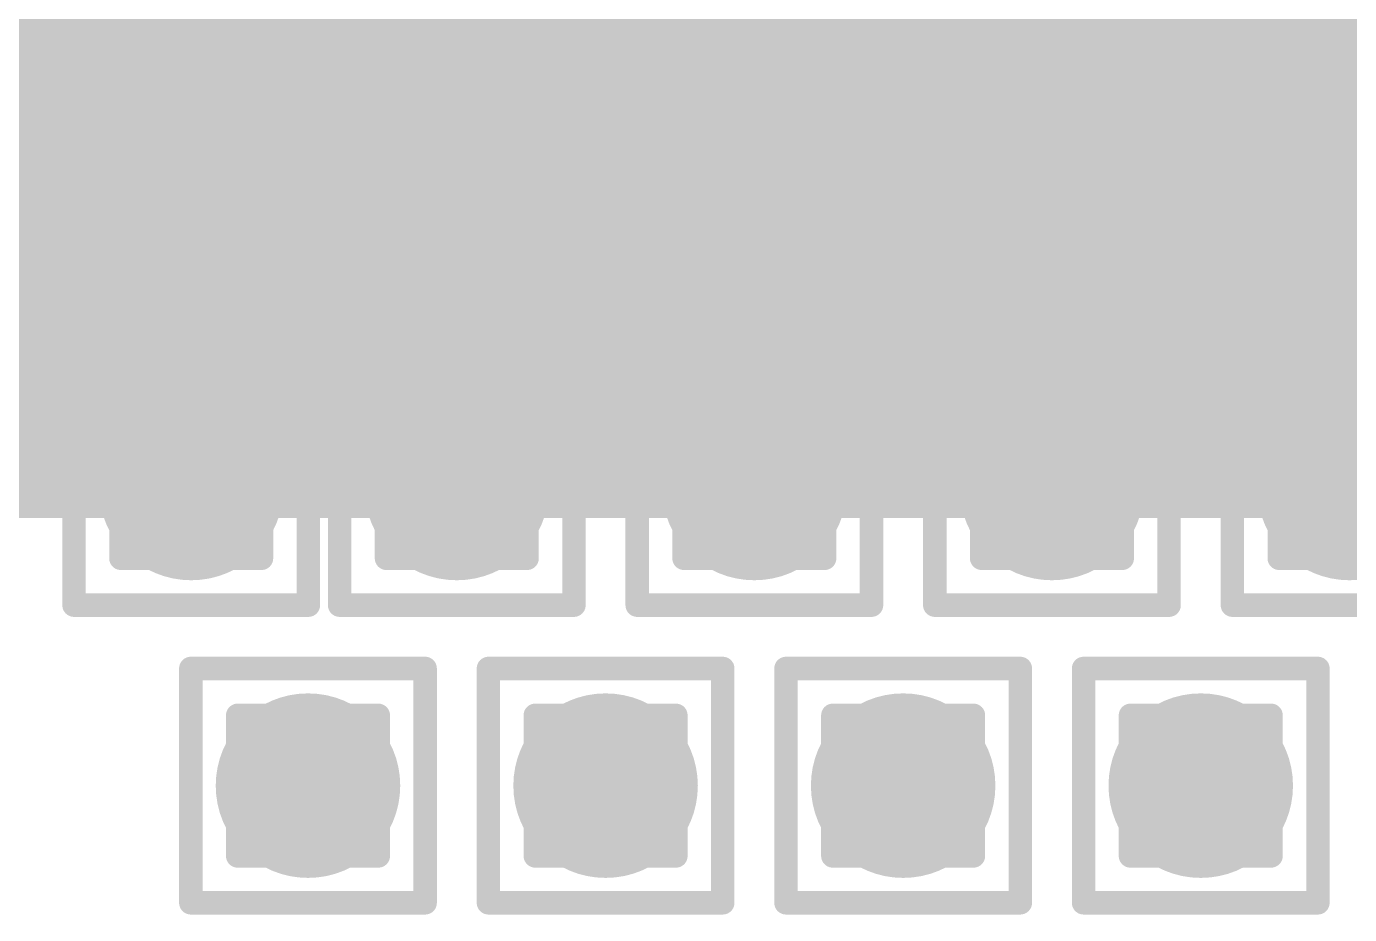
# Model space of a CAD drawing. Header units: inches. Extents: x -12 to 5357, y -8 to 5291.
# Drawn here: x 37.096 to 39.964, y 28.092 to 30.017 of the extents above; entities that cross this region are included whole.
import ezdxf

# ---------------------------------------------------------------- set-up
doc = ezdxf.new("R2010")
doc.units = ezdxf.units.IN
for name, color, linetype in [('Bottom Layer', 5, 'Continuous'), ('Drill Drawing', 1, 'Continuous'), ('Ground', 16, 'Continuous'), ('Power', 76, 'Continuous'), ('Top Layer', 1, 'Continuous'), ('Via Holes', 16, 'Continuous')]:
    doc.layers.add(name, color=color, linetype=linetype)

msp = doc.modelspace()

# ---------------------------------------------------------------- hatches: boundary and pattern name
at = {"layer": 'Bottom Layer'}
h = msp.add_hatch(color=5, dxfattribs=at)
edge = h.paths.add_edge_path()
edge.add_arc((37.7063, 29.6621), 0.2, 0, 360)
h = msp.add_hatch(color=5, dxfattribs=at)
edge = h.paths.add_edge_path()
edge.add_arc((38.3515, 29.6621), 0.2, 0, 360)
h = msp.add_hatch(color=5, dxfattribs=at)
edge = h.paths.add_edge_path()
edge.add_arc((38.9966, 29.6621), 0.2, 0, 360)
h = msp.add_hatch(color=5, dxfattribs=at)
edge = h.paths.add_edge_path()
edge.add_arc((39.6418, 29.6621), 0.2, 0, 360)
h = msp.add_hatch(color=5, dxfattribs=at)
edge = h.paths.add_edge_path()
edge.add_arc((37.4531, 29.017), 0.2, 0, 360)
h = msp.add_hatch(color=5, dxfattribs=at)
edge = h.paths.add_edge_path()
edge.add_arc((38.0289, 29.017), 0.2, 0, 360)
h = msp.add_hatch(color=5, dxfattribs=at)
edge = h.paths.add_edge_path()
edge.add_arc((38.674, 29.017), 0.2, 0, 360)
h = msp.add_hatch(color=5, dxfattribs=at)
edge = h.paths.add_edge_path()
edge.add_arc((39.3192, 29.017), 0.2, 0, 360)
h = msp.add_hatch(color=5, dxfattribs=at)
edge = h.paths.add_edge_path()
edge.add_arc((39.9644, 29.017), 0.2, 0, 360)
h = msp.add_hatch(color=5, dxfattribs=at)
edge = h.paths.add_edge_path()
edge.add_arc((37.7063, 28.3718), 0.2, 0, 360)
h = msp.add_hatch(color=5, dxfattribs=at)
edge = h.paths.add_edge_path()
edge.add_arc((38.3515, 28.3718), 0.2, 0, 360)
h = msp.add_hatch(color=5, dxfattribs=at)
edge = h.paths.add_edge_path()
edge.add_arc((38.9966, 28.3718), 0.2, 0, 360)
h = msp.add_hatch(color=5, dxfattribs=at)
edge = h.paths.add_edge_path()
edge.add_arc((39.6418, 28.3718), 0.2, 0, 360)
at = {"layer": 'Ground'}
h = msp.add_hatch(color=16, dxfattribs=at)
edge = h.paths.add_edge_path()
edge.add_arc((37.7063, 29.6621), 0.2, 0, 360)
h = msp.add_hatch(color=16, dxfattribs=at)
edge = h.paths.add_edge_path()
edge.add_arc((38.3515, 29.6621), 0.2, 0, 360)
h = msp.add_hatch(color=16, dxfattribs=at)
edge = h.paths.add_edge_path()
edge.add_arc((38.9966, 29.6621), 0.2, 0, 360)
h = msp.add_hatch(color=16, dxfattribs=at)
edge = h.paths.add_edge_path()
edge.add_arc((39.6418, 29.6621), 0.2, 0, 360)
h = msp.add_hatch(color=16, dxfattribs=at)
edge = h.paths.add_edge_path()
edge.add_arc((37.4531, 29.017), 0.2, 0, 360)
h = msp.add_hatch(color=16, dxfattribs=at)
edge = h.paths.add_edge_path()
edge.add_arc((38.0289, 29.017), 0.2, 0, 360)
h = msp.add_hatch(color=16, dxfattribs=at)
edge = h.paths.add_edge_path()
edge.add_arc((38.674, 29.017), 0.2, 0, 360)
h = msp.add_hatch(color=16, dxfattribs=at)
edge = h.paths.add_edge_path()
edge.add_arc((39.3192, 29.017), 0.2, 0, 360)
h = msp.add_hatch(color=16, dxfattribs=at)
edge = h.paths.add_edge_path()
edge.add_arc((39.9644, 29.017), 0.2, 0, 360)
h = msp.add_hatch(color=16, dxfattribs=at)
edge = h.paths.add_edge_path()
edge.add_arc((37.7063, 28.3718), 0.2, 0, 360)
h = msp.add_hatch(color=16, dxfattribs=at)
edge = h.paths.add_edge_path()
edge.add_arc((38.3515, 28.3718), 0.2, 0, 360)
h = msp.add_hatch(color=16, dxfattribs=at)
edge = h.paths.add_edge_path()
edge.add_arc((38.9966, 28.3718), 0.2, 0, 360)
h = msp.add_hatch(color=16, dxfattribs=at)
edge = h.paths.add_edge_path()
edge.add_arc((39.6418, 28.3718), 0.2, 0, 360)
at = {"layer": 'Power'}
h = msp.add_hatch(color=76, dxfattribs=at)
edge = h.paths.add_edge_path()
edge.add_arc((37.7063, 29.6621), 0.2, 0, 360)
h = msp.add_hatch(color=76, dxfattribs=at)
edge = h.paths.add_edge_path()
edge.add_arc((38.3515, 29.6621), 0.2, 0, 360)
h = msp.add_hatch(color=76, dxfattribs=at)
edge = h.paths.add_edge_path()
edge.add_arc((38.9966, 29.6621), 0.2, 0, 360)
h = msp.add_hatch(color=76, dxfattribs=at)
edge = h.paths.add_edge_path()
edge.add_arc((39.6418, 29.6621), 0.2, 0, 360)
h = msp.add_hatch(color=76, dxfattribs=at)
edge = h.paths.add_edge_path()
edge.add_arc((37.4531, 29.017), 0.2, 0, 360)
h = msp.add_hatch(color=76, dxfattribs=at)
edge = h.paths.add_edge_path()
edge.add_arc((38.0289, 29.017), 0.2, 0, 360)
h = msp.add_hatch(color=76, dxfattribs=at)
edge = h.paths.add_edge_path()
edge.add_arc((38.674, 29.017), 0.2, 0, 360)
h = msp.add_hatch(color=76, dxfattribs=at)
edge = h.paths.add_edge_path()
edge.add_arc((39.3192, 29.017), 0.2, 0, 360)
h = msp.add_hatch(color=76, dxfattribs=at)
edge = h.paths.add_edge_path()
edge.add_arc((39.9644, 29.017), 0.2, 0, 360)
h = msp.add_hatch(color=76, dxfattribs=at)
edge = h.paths.add_edge_path()
edge.add_arc((37.7063, 28.3718), 0.2, 0, 360)
h = msp.add_hatch(color=76, dxfattribs=at)
edge = h.paths.add_edge_path()
edge.add_arc((38.3515, 28.3718), 0.2, 0, 360)
h = msp.add_hatch(color=76, dxfattribs=at)
edge = h.paths.add_edge_path()
edge.add_arc((38.9966, 28.3718), 0.2, 0, 360)
h = msp.add_hatch(color=76, dxfattribs=at)
edge = h.paths.add_edge_path()
edge.add_arc((39.6418, 28.3718), 0.2, 0, 360)
at = {"layer": 'Top Layer'}
msp.add_hatch(color=1, dxfattribs=at).paths.add_polyline_path([(34.0217, 28.9523), (42.7584, 28.9523), (42.7584, 31.6759), (34.0217, 31.6759)])
h = msp.add_hatch(color=1, dxfattribs=at)
edge = h.paths.add_edge_path()
edge.add_arc((37.7063, 29.6621), 0.2, 0, 360)
h = msp.add_hatch(color=1, dxfattribs=at)
edge = h.paths.add_edge_path()
edge.add_arc((38.3515, 29.6621), 0.2, 0, 360)
h = msp.add_hatch(color=1, dxfattribs=at)
edge = h.paths.add_edge_path()
edge.add_arc((38.9966, 29.6621), 0.2, 0, 360)
h = msp.add_hatch(color=1, dxfattribs=at)
edge = h.paths.add_edge_path()
edge.add_arc((39.6418, 29.6621), 0.2, 0, 360)
h = msp.add_hatch(color=1, dxfattribs=at)
edge = h.paths.add_edge_path()
edge.add_arc((37.4531, 29.017), 0.2, 0, 360)
h = msp.add_hatch(color=1, dxfattribs=at)
edge = h.paths.add_edge_path()
edge.add_arc((38.0289, 29.017), 0.2, 0, 360)
h = msp.add_hatch(color=1, dxfattribs=at)
edge = h.paths.add_edge_path()
edge.add_arc((38.674, 29.017), 0.2, 0, 360)
h = msp.add_hatch(color=1, dxfattribs=at)
edge = h.paths.add_edge_path()
edge.add_arc((39.3192, 29.017), 0.2, 0, 360)
h = msp.add_hatch(color=1, dxfattribs=at)
edge = h.paths.add_edge_path()
edge.add_arc((39.9644, 29.017), 0.2, 0, 360)
h = msp.add_hatch(color=1, dxfattribs=at)
edge = h.paths.add_edge_path()
edge.add_arc((37.7063, 28.3718), 0.2, 0, 360)
h = msp.add_hatch(color=1, dxfattribs=at)
edge = h.paths.add_edge_path()
edge.add_arc((38.3515, 28.3718), 0.2, 0, 360)
h = msp.add_hatch(color=1, dxfattribs=at)
edge = h.paths.add_edge_path()
edge.add_arc((38.9966, 28.3718), 0.2, 0, 360)
h = msp.add_hatch(color=1, dxfattribs=at)
edge = h.paths.add_edge_path()
edge.add_arc((39.6418, 28.3718), 0.2, 0, 360)
at = {"layer": 'Via Holes'}
h = msp.add_hatch(color=7, dxfattribs=at)
edge = h.paths.add_edge_path()
edge.add_arc((37.7063, 29.6621), 0.1, 0, 360)
h = msp.add_hatch(color=7, dxfattribs=at)
edge = h.paths.add_edge_path()
edge.add_arc((38.3515, 29.6621), 0.1, 0, 360)
h = msp.add_hatch(color=7, dxfattribs=at)
edge = h.paths.add_edge_path()
edge.add_arc((38.9966, 29.6621), 0.1, 0, 360)
h = msp.add_hatch(color=7, dxfattribs=at)
edge = h.paths.add_edge_path()
edge.add_arc((39.6418, 29.6621), 0.1, 0, 360)
h = msp.add_hatch(color=7, dxfattribs=at)
edge = h.paths.add_edge_path()
edge.add_arc((37.4531, 29.017), 0.1, 0, 360)
h = msp.add_hatch(color=7, dxfattribs=at)
edge = h.paths.add_edge_path()
edge.add_arc((38.0289, 29.017), 0.1, 0, 360)
h = msp.add_hatch(color=7, dxfattribs=at)
edge = h.paths.add_edge_path()
edge.add_arc((38.674, 29.017), 0.1, 0, 360)
h = msp.add_hatch(color=7, dxfattribs=at)
edge = h.paths.add_edge_path()
edge.add_arc((39.3192, 29.017), 0.1, 0, 360)
h = msp.add_hatch(color=7, dxfattribs=at)
edge = h.paths.add_edge_path()
edge.add_arc((39.9644, 29.017), 0.1, 0, 360)
h = msp.add_hatch(color=7, dxfattribs=at)
edge = h.paths.add_edge_path()
edge.add_arc((37.7063, 28.3718), 0.1, 0, 360)
h = msp.add_hatch(color=7, dxfattribs=at)
edge = h.paths.add_edge_path()
edge.add_arc((38.3515, 28.3718), 0.1, 0, 360)
h = msp.add_hatch(color=7, dxfattribs=at)
edge = h.paths.add_edge_path()
edge.add_arc((38.9966, 28.3718), 0.1, 0, 360)
h = msp.add_hatch(color=7, dxfattribs=at)
edge = h.paths.add_edge_path()
edge.add_arc((39.6418, 28.3718), 0.1, 0, 360)

# ---------------------------------------------------------------- linework, layer by layer
at = {"layer": 'Drill Drawing'}
for points in [[(37.4523, 29.9161, 0.0508, 0.0508, 0), (37.9603, 29.9161, 0.0508, 0.0508, 0)], [(37.4523, 29.4081, 0.0508, 0.0508, 0), (37.4523, 29.9161, 0.0508, 0.0508, 0)], [(37.9603, 29.4081, 0.0508, 0.0508, 0), (37.9603, 29.9161, 0.0508, 0.0508, 0)], [(38.0975, 29.9161, 0.0508, 0.0508, 0), (38.6055, 29.9161, 0.0508, 0.0508, 0)], [(38.0975, 29.4081, 0.0508, 0.0508, 0), (38.0975, 29.9161, 0.0508, 0.0508, 0)], [(38.6055, 29.4081, 0.0508, 0.0508, 0), (38.6055, 29.9161, 0.0508, 0.0508, 0)], [(38.7426, 29.9161, 0.0508, 0.0508, 0), (39.2506, 29.9161, 0.0508, 0.0508, 0)], [(38.7426, 29.4081, 0.0508, 0.0508, 0), (38.7426, 29.9161, 0.0508, 0.0508, 0)], [(39.2506, 29.4081, 0.0508, 0.0508, 0), (39.2506, 29.9161, 0.0508, 0.0508, 0)], [(39.3878, 29.9161, 0.0508, 0.0508, 0), (39.8958, 29.9161, 0.0508, 0.0508, 0)], [(39.3878, 29.4081, 0.0508, 0.0508, 0), (39.3878, 29.9161, 0.0508, 0.0508, 0)], [(39.8958, 29.4081, 0.0508, 0.0508, 0), (39.8958, 29.9161, 0.0508, 0.0508, 0)], [(37.5539, 29.8145, 0.0508, 0.0508, 0), (37.8587, 29.8145, 0.0508, 0.0508, 0)], [(37.5539, 29.5097, 0.0508, 0.0508, 0), (37.5539, 29.8145, 0.0508, 0.0508, 0)], [(37.8587, 29.5097, 0.0508, 0.0508, 0), (37.8587, 29.8145, 0.0508, 0.0508, 0)], [(38.1991, 29.8145, 0.0508, 0.0508, 0), (38.5039, 29.8145, 0.0508, 0.0508, 0)], [(38.1991, 29.5097, 0.0508, 0.0508, 0), (38.1991, 29.8145, 0.0508, 0.0508, 0)], [(38.5039, 29.5097, 0.0508, 0.0508, 0), (38.5039, 29.8145, 0.0508, 0.0508, 0)], [(38.8442, 29.8145, 0.0508, 0.0508, 0), (39.149, 29.8145, 0.0508, 0.0508, 0)], [(38.8442, 29.5097, 0.0508, 0.0508, 0), (38.8442, 29.8145, 0.0508, 0.0508, 0)], [(39.149, 29.5097, 0.0508, 0.0508, 0), (39.149, 29.8145, 0.0508, 0.0508, 0)], [(39.4894, 29.8145, 0.0508, 0.0508, 0), (39.7942, 29.8145, 0.0508, 0.0508, 0)], [(39.4894, 29.5097, 0.0508, 0.0508, 0), (39.4894, 29.8145, 0.0508, 0.0508, 0)], [(39.7942, 29.5097, 0.0508, 0.0508, 0), (39.7942, 29.8145, 0.0508, 0.0508, 0)], [(37.5539, 29.5097, 0.0508, 0.0508, 0), (37.8587, 29.5097, 0.0508, 0.0508, 0)], [(38.1991, 29.5097, 0.0508, 0.0508, 0), (38.5039, 29.5097, 0.0508, 0.0508, 0)], [(38.8442, 29.5097, 0.0508, 0.0508, 0), (39.149, 29.5097, 0.0508, 0.0508, 0)], [(39.4894, 29.5097, 0.0508, 0.0508, 0), (39.7942, 29.5097, 0.0508, 0.0508, 0)], [(37.4523, 29.4081, 0.0508, 0.0508, 0), (37.9603, 29.4081, 0.0508, 0.0508, 0)], [(38.0975, 29.4081, 0.0508, 0.0508, 0), (38.6055, 29.4081, 0.0508, 0.0508, 0)], [(38.7426, 29.4081, 0.0508, 0.0508, 0), (39.2506, 29.4081, 0.0508, 0.0508, 0)], [(39.3878, 29.4081, 0.0508, 0.0508, 0), (39.8958, 29.4081, 0.0508, 0.0508, 0)], [(37.1991, 29.271, 0.0508, 0.0508, 0), (37.7071, 29.271, 0.0508, 0.0508, 0)], [(37.1991, 28.763, 0.0508, 0.0508, 0), (37.1991, 29.271, 0.0508, 0.0508, 0)], [(37.7071, 28.763, 0.0508, 0.0508, 0), (37.7071, 29.271, 0.0508, 0.0508, 0)], [(37.7749, 29.271, 0.0508, 0.0508, 0), (38.2829, 29.271, 0.0508, 0.0508, 0)], [(37.7749, 28.763, 0.0508, 0.0508, 0), (37.7749, 29.271, 0.0508, 0.0508, 0)], [(38.2829, 28.763, 0.0508, 0.0508, 0), (38.2829, 29.271, 0.0508, 0.0508, 0)], [(38.42, 29.271, 0.0508, 0.0508, 0), (38.928, 29.271, 0.0508, 0.0508, 0)], [(38.42, 28.763, 0.0508, 0.0508, 0), (38.42, 29.271, 0.0508, 0.0508, 0)], [(38.928, 28.763, 0.0508, 0.0508, 0), (38.928, 29.271, 0.0508, 0.0508, 0)], [(39.0652, 29.271, 0.0508, 0.0508, 0), (39.5732, 29.271, 0.0508, 0.0508, 0)], [(39.0652, 28.763, 0.0508, 0.0508, 0), (39.0652, 29.271, 0.0508, 0.0508, 0)], [(39.5732, 28.763, 0.0508, 0.0508, 0), (39.5732, 29.271, 0.0508, 0.0508, 0)], [(39.7104, 29.271, 0.0508, 0.0508, 0), (40.2184, 29.271, 0.0508, 0.0508, 0)], [(39.7104, 28.763, 0.0508, 0.0508, 0), (39.7104, 29.271, 0.0508, 0.0508, 0)], [(37.3007, 29.1694, 0.0508, 0.0508, 0), (37.6055, 29.1694, 0.0508, 0.0508, 0)], [(37.3007, 28.8646, 0.0508, 0.0508, 0), (37.3007, 29.1694, 0.0508, 0.0508, 0)], [(37.6055, 28.8646, 0.0508, 0.0508, 0), (37.6055, 29.1694, 0.0508, 0.0508, 0)], [(37.8765, 29.1694, 0.0508, 0.0508, 0), (38.1813, 29.1694, 0.0508, 0.0508, 0)], [(37.8765, 28.8646, 0.0508, 0.0508, 0), (37.8765, 29.1694, 0.0508, 0.0508, 0)], [(38.1813, 28.8646, 0.0508, 0.0508, 0), (38.1813, 29.1694, 0.0508, 0.0508, 0)], [(38.5216, 29.1694, 0.0508, 0.0508, 0), (38.8264, 29.1694, 0.0508, 0.0508, 0)], [(38.5216, 28.8646, 0.0508, 0.0508, 0), (38.5216, 29.1694, 0.0508, 0.0508, 0)], [(38.8264, 28.8646, 0.0508, 0.0508, 0), (38.8264, 29.1694, 0.0508, 0.0508, 0)], [(39.1668, 29.1694, 0.0508, 0.0508, 0), (39.4716, 29.1694, 0.0508, 0.0508, 0)], [(39.1668, 28.8646, 0.0508, 0.0508, 0), (39.1668, 29.1694, 0.0508, 0.0508, 0)], [(39.4716, 28.8646, 0.0508, 0.0508, 0), (39.4716, 29.1694, 0.0508, 0.0508, 0)], [(39.812, 29.1694, 0.0508, 0.0508, 0), (40.1168, 29.1694, 0.0508, 0.0508, 0)], [(39.812, 28.8646, 0.0508, 0.0508, 0), (39.812, 29.1694, 0.0508, 0.0508, 0)], [(37.3007, 28.8646, 0.0508, 0.0508, 0), (37.6055, 28.8646, 0.0508, 0.0508, 0)], [(37.8765, 28.8646, 0.0508, 0.0508, 0), (38.1813, 28.8646, 0.0508, 0.0508, 0)], [(38.5216, 28.8646, 0.0508, 0.0508, 0), (38.8264, 28.8646, 0.0508, 0.0508, 0)], [(39.1668, 28.8646, 0.0508, 0.0508, 0), (39.4716, 28.8646, 0.0508, 0.0508, 0)], [(39.812, 28.8646, 0.0508, 0.0508, 0), (40.1168, 28.8646, 0.0508, 0.0508, 0)], [(37.1991, 28.763, 0.0508, 0.0508, 0), (37.7071, 28.763, 0.0508, 0.0508, 0)], [(37.7749, 28.763, 0.0508, 0.0508, 0), (38.2829, 28.763, 0.0508, 0.0508, 0)], [(38.42, 28.763, 0.0508, 0.0508, 0), (38.928, 28.763, 0.0508, 0.0508, 0)], [(39.0652, 28.763, 0.0508, 0.0508, 0), (39.5732, 28.763, 0.0508, 0.0508, 0)], [(39.7104, 28.763, 0.0508, 0.0508, 0), (40.2184, 28.763, 0.0508, 0.0508, 0)], [(37.4523, 28.6258, 0.0508, 0.0508, 0), (37.9603, 28.6258, 0.0508, 0.0508, 0)], [(37.4523, 28.1178, 0.0508, 0.0508, 0), (37.4523, 28.6258, 0.0508, 0.0508, 0)], [(37.9603, 28.1178, 0.0508, 0.0508, 0), (37.9603, 28.6258, 0.0508, 0.0508, 0)], [(38.0975, 28.6258, 0.0508, 0.0508, 0), (38.6055, 28.6258, 0.0508, 0.0508, 0)], [(38.0975, 28.1178, 0.0508, 0.0508, 0), (38.0975, 28.6258, 0.0508, 0.0508, 0)], [(38.6055, 28.1178, 0.0508, 0.0508, 0), (38.6055, 28.6258, 0.0508, 0.0508, 0)], [(38.7426, 28.6258, 0.0508, 0.0508, 0), (39.2506, 28.6258, 0.0508, 0.0508, 0)], [(38.7426, 28.1178, 0.0508, 0.0508, 0), (38.7426, 28.6258, 0.0508, 0.0508, 0)], [(39.2506, 28.1178, 0.0508, 0.0508, 0), (39.2506, 28.6258, 0.0508, 0.0508, 0)], [(39.3878, 28.6258, 0.0508, 0.0508, 0), (39.8958, 28.6258, 0.0508, 0.0508, 0)], [(39.3878, 28.1178, 0.0508, 0.0508, 0), (39.3878, 28.6258, 0.0508, 0.0508, 0)], [(39.8958, 28.1178, 0.0508, 0.0508, 0), (39.8958, 28.6258, 0.0508, 0.0508, 0)], [(37.5539, 28.5242, 0.0508, 0.0508, 0), (37.8587, 28.5242, 0.0508, 0.0508, 0)], [(37.5539, 28.2194, 0.0508, 0.0508, 0), (37.5539, 28.5242, 0.0508, 0.0508, 0)], [(37.8587, 28.2194, 0.0508, 0.0508, 0), (37.8587, 28.5242, 0.0508, 0.0508, 0)], [(38.1991, 28.5242, 0.0508, 0.0508, 0), (38.5039, 28.5242, 0.0508, 0.0508, 0)], [(38.1991, 28.2194, 0.0508, 0.0508, 0), (38.1991, 28.5242, 0.0508, 0.0508, 0)], [(38.5039, 28.2194, 0.0508, 0.0508, 0), (38.5039, 28.5242, 0.0508, 0.0508, 0)], [(38.8442, 28.5242, 0.0508, 0.0508, 0), (39.149, 28.5242, 0.0508, 0.0508, 0)], [(38.8442, 28.2194, 0.0508, 0.0508, 0), (38.8442, 28.5242, 0.0508, 0.0508, 0)], [(39.149, 28.2194, 0.0508, 0.0508, 0), (39.149, 28.5242, 0.0508, 0.0508, 0)], [(39.4894, 28.5242, 0.0508, 0.0508, 0), (39.7942, 28.5242, 0.0508, 0.0508, 0)], [(39.4894, 28.2194, 0.0508, 0.0508, 0), (39.4894, 28.5242, 0.0508, 0.0508, 0)], [(39.7942, 28.2194, 0.0508, 0.0508, 0), (39.7942, 28.5242, 0.0508, 0.0508, 0)], [(37.5539, 28.2194, 0.0508, 0.0508, 0), (37.8587, 28.2194, 0.0508, 0.0508, 0)], [(38.1991, 28.2194, 0.0508, 0.0508, 0), (38.5039, 28.2194, 0.0508, 0.0508, 0)], [(38.8442, 28.2194, 0.0508, 0.0508, 0), (39.149, 28.2194, 0.0508, 0.0508, 0)], [(39.4894, 28.2194, 0.0508, 0.0508, 0), (39.7942, 28.2194, 0.0508, 0.0508, 0)], [(37.4523, 28.1178, 0.0508, 0.0508, 0), (37.9603, 28.1178, 0.0508, 0.0508, 0)], [(38.0975, 28.1178, 0.0508, 0.0508, 0), (38.6055, 28.1178, 0.0508, 0.0508, 0)], [(38.7426, 28.1178, 0.0508, 0.0508, 0), (39.2506, 28.1178, 0.0508, 0.0508, 0)], [(39.3878, 28.1178, 0.0508, 0.0508, 0), (39.8958, 28.1178, 0.0508, 0.0508, 0)]]:
    msp.add_lwpolyline(points, format="xyseb", dxfattribs=at)
for points in [[(37.4396, 29.9161, 0.0254, 0.0254, 1), (37.465, 29.9161, 0.0254, 0.0254, 1)], [(37.4396, 29.9161, 0.0254, 0.0254, 1), (37.465, 29.9161, 0.0254, 0.0254, 1)], [(37.9476, 29.9161, 0.0254, 0.0254, 1), (37.973, 29.9161, 0.0254, 0.0254, 1)], [(37.9476, 29.9161, 0.0254, 0.0254, 1), (37.973, 29.9161, 0.0254, 0.0254, 1)], [(38.0848, 29.9161, 0.0254, 0.0254, 1), (38.1102, 29.9161, 0.0254, 0.0254, 1)], [(38.0848, 29.9161, 0.0254, 0.0254, 1), (38.1102, 29.9161, 0.0254, 0.0254, 1)], [(38.5928, 29.9161, 0.0254, 0.0254, 1), (38.6182, 29.9161, 0.0254, 0.0254, 1)], [(38.5928, 29.9161, 0.0254, 0.0254, 1), (38.6182, 29.9161, 0.0254, 0.0254, 1)], [(38.7299, 29.9161, 0.0254, 0.0254, 1), (38.7553, 29.9161, 0.0254, 0.0254, 1)], [(38.7299, 29.9161, 0.0254, 0.0254, 1), (38.7553, 29.9161, 0.0254, 0.0254, 1)], [(39.2379, 29.9161, 0.0254, 0.0254, 1), (39.2633, 29.9161, 0.0254, 0.0254, 1)], [(39.2379, 29.9161, 0.0254, 0.0254, 1), (39.2633, 29.9161, 0.0254, 0.0254, 1)], [(39.3751, 29.9161, 0.0254, 0.0254, 1), (39.4005, 29.9161, 0.0254, 0.0254, 1)], [(39.3751, 29.9161, 0.0254, 0.0254, 1), (39.4005, 29.9161, 0.0254, 0.0254, 1)], [(39.8831, 29.9161, 0.0254, 0.0254, 1), (39.9085, 29.9161, 0.0254, 0.0254, 1)], [(39.8831, 29.9161, 0.0254, 0.0254, 1), (39.9085, 29.9161, 0.0254, 0.0254, 1)], [(37.5412, 29.8145, 0.0254, 0.0254, 1), (37.5666, 29.8145, 0.0254, 0.0254, 1)], [(37.5412, 29.8145, 0.0254, 0.0254, 1), (37.5666, 29.8145, 0.0254, 0.0254, 1)], [(37.846, 29.8145, 0.0254, 0.0254, 1), (37.8714, 29.8145, 0.0254, 0.0254, 1)], [(37.846, 29.8145, 0.0254, 0.0254, 1), (37.8714, 29.8145, 0.0254, 0.0254, 1)], [(38.1864, 29.8145, 0.0254, 0.0254, 1), (38.2118, 29.8145, 0.0254, 0.0254, 1)], [(38.1864, 29.8145, 0.0254, 0.0254, 1), (38.2118, 29.8145, 0.0254, 0.0254, 1)], [(38.4912, 29.8145, 0.0254, 0.0254, 1), (38.5166, 29.8145, 0.0254, 0.0254, 1)], [(38.4912, 29.8145, 0.0254, 0.0254, 1), (38.5166, 29.8145, 0.0254, 0.0254, 1)], [(38.8315, 29.8145, 0.0254, 0.0254, 1), (38.8569, 29.8145, 0.0254, 0.0254, 1)], [(38.8315, 29.8145, 0.0254, 0.0254, 1), (38.8569, 29.8145, 0.0254, 0.0254, 1)], [(39.1363, 29.8145, 0.0254, 0.0254, 1), (39.1617, 29.8145, 0.0254, 0.0254, 1)], [(39.1363, 29.8145, 0.0254, 0.0254, 1), (39.1617, 29.8145, 0.0254, 0.0254, 1)], [(39.4767, 29.8145, 0.0254, 0.0254, 1), (39.5021, 29.8145, 0.0254, 0.0254, 1)], [(39.4767, 29.8145, 0.0254, 0.0254, 1), (39.5021, 29.8145, 0.0254, 0.0254, 1)], [(39.7815, 29.8145, 0.0254, 0.0254, 1), (39.8069, 29.8145, 0.0254, 0.0254, 1)], [(39.7815, 29.8145, 0.0254, 0.0254, 1), (39.8069, 29.8145, 0.0254, 0.0254, 1)], [(37.5412, 29.5097, 0.0254, 0.0254, 1), (37.5666, 29.5097, 0.0254, 0.0254, 1)], [(37.5412, 29.5097, 0.0254, 0.0254, 1), (37.5666, 29.5097, 0.0254, 0.0254, 1)], [(37.846, 29.5097, 0.0254, 0.0254, 1), (37.8714, 29.5097, 0.0254, 0.0254, 1)], [(37.846, 29.5097, 0.0254, 0.0254, 1), (37.8714, 29.5097, 0.0254, 0.0254, 1)], [(38.1864, 29.5097, 0.0254, 0.0254, 1), (38.2118, 29.5097, 0.0254, 0.0254, 1)], [(38.1864, 29.5097, 0.0254, 0.0254, 1), (38.2118, 29.5097, 0.0254, 0.0254, 1)], [(38.4912, 29.5097, 0.0254, 0.0254, 1), (38.5166, 29.5097, 0.0254, 0.0254, 1)], [(38.4912, 29.5097, 0.0254, 0.0254, 1), (38.5166, 29.5097, 0.0254, 0.0254, 1)], [(38.8315, 29.5097, 0.0254, 0.0254, 1), (38.8569, 29.5097, 0.0254, 0.0254, 1)], [(38.8315, 29.5097, 0.0254, 0.0254, 1), (38.8569, 29.5097, 0.0254, 0.0254, 1)], [(39.1363, 29.5097, 0.0254, 0.0254, 1), (39.1617, 29.5097, 0.0254, 0.0254, 1)], [(39.1363, 29.5097, 0.0254, 0.0254, 1), (39.1617, 29.5097, 0.0254, 0.0254, 1)], [(39.4767, 29.5097, 0.0254, 0.0254, 1), (39.5021, 29.5097, 0.0254, 0.0254, 1)], [(39.4767, 29.5097, 0.0254, 0.0254, 1), (39.5021, 29.5097, 0.0254, 0.0254, 1)], [(39.7815, 29.5097, 0.0254, 0.0254, 1), (39.8069, 29.5097, 0.0254, 0.0254, 1)], [(39.7815, 29.5097, 0.0254, 0.0254, 1), (39.8069, 29.5097, 0.0254, 0.0254, 1)], [(37.4396, 29.4081, 0.0254, 0.0254, 1), (37.465, 29.4081, 0.0254, 0.0254, 1)], [(37.4396, 29.4081, 0.0254, 0.0254, 1), (37.465, 29.4081, 0.0254, 0.0254, 1)], [(37.9476, 29.4081, 0.0254, 0.0254, 1), (37.973, 29.4081, 0.0254, 0.0254, 1)], [(37.9476, 29.4081, 0.0254, 0.0254, 1), (37.973, 29.4081, 0.0254, 0.0254, 1)], [(38.0848, 29.4081, 0.0254, 0.0254, 1), (38.1102, 29.4081, 0.0254, 0.0254, 1)], [(38.0848, 29.4081, 0.0254, 0.0254, 1), (38.1102, 29.4081, 0.0254, 0.0254, 1)], [(38.5928, 29.4081, 0.0254, 0.0254, 1), (38.6182, 29.4081, 0.0254, 0.0254, 1)], [(38.5928, 29.4081, 0.0254, 0.0254, 1), (38.6182, 29.4081, 0.0254, 0.0254, 1)], [(38.7299, 29.4081, 0.0254, 0.0254, 1), (38.7553, 29.4081, 0.0254, 0.0254, 1)], [(38.7299, 29.4081, 0.0254, 0.0254, 1), (38.7553, 29.4081, 0.0254, 0.0254, 1)], [(39.2379, 29.4081, 0.0254, 0.0254, 1), (39.2633, 29.4081, 0.0254, 0.0254, 1)], [(39.2379, 29.4081, 0.0254, 0.0254, 1), (39.2633, 29.4081, 0.0254, 0.0254, 1)], [(39.3751, 29.4081, 0.0254, 0.0254, 1), (39.4005, 29.4081, 0.0254, 0.0254, 1)], [(39.3751, 29.4081, 0.0254, 0.0254, 1), (39.4005, 29.4081, 0.0254, 0.0254, 1)], [(39.8831, 29.4081, 0.0254, 0.0254, 1), (39.9085, 29.4081, 0.0254, 0.0254, 1)], [(39.8831, 29.4081, 0.0254, 0.0254, 1), (39.9085, 29.4081, 0.0254, 0.0254, 1)], [(37.1864, 29.271, 0.0254, 0.0254, 1), (37.2118, 29.271, 0.0254, 0.0254, 1)], [(37.1864, 29.271, 0.0254, 0.0254, 1), (37.2118, 29.271, 0.0254, 0.0254, 1)], [(37.6944, 29.271, 0.0254, 0.0254, 1), (37.7198, 29.271, 0.0254, 0.0254, 1)], [(37.6944, 29.271, 0.0254, 0.0254, 1), (37.7198, 29.271, 0.0254, 0.0254, 1)], [(37.7622, 29.271, 0.0254, 0.0254, 1), (37.7876, 29.271, 0.0254, 0.0254, 1)], [(37.7622, 29.271, 0.0254, 0.0254, 1), (37.7876, 29.271, 0.0254, 0.0254, 1)], [(38.2702, 29.271, 0.0254, 0.0254, 1), (38.2956, 29.271, 0.0254, 0.0254, 1)], [(38.2702, 29.271, 0.0254, 0.0254, 1), (38.2956, 29.271, 0.0254, 0.0254, 1)], [(38.4073, 29.271, 0.0254, 0.0254, 1), (38.4327, 29.271, 0.0254, 0.0254, 1)], [(38.4073, 29.271, 0.0254, 0.0254, 1), (38.4327, 29.271, 0.0254, 0.0254, 1)], [(38.9153, 29.271, 0.0254, 0.0254, 1), (38.9407, 29.271, 0.0254, 0.0254, 1)], [(38.9153, 29.271, 0.0254, 0.0254, 1), (38.9407, 29.271, 0.0254, 0.0254, 1)], [(39.0525, 29.271, 0.0254, 0.0254, 1), (39.0779, 29.271, 0.0254, 0.0254, 1)], [(39.0525, 29.271, 0.0254, 0.0254, 1), (39.0779, 29.271, 0.0254, 0.0254, 1)], [(39.5605, 29.271, 0.0254, 0.0254, 1), (39.5859, 29.271, 0.0254, 0.0254, 1)], [(39.5605, 29.271, 0.0254, 0.0254, 1), (39.5859, 29.271, 0.0254, 0.0254, 1)], [(39.6977, 29.271, 0.0254, 0.0254, 1), (39.7231, 29.271, 0.0254, 0.0254, 1)], [(39.6977, 29.271, 0.0254, 0.0254, 1), (39.7231, 29.271, 0.0254, 0.0254, 1)], [(37.288, 29.1694, 0.0254, 0.0254, 1), (37.3134, 29.1694, 0.0254, 0.0254, 1)], [(37.288, 29.1694, 0.0254, 0.0254, 1), (37.3134, 29.1694, 0.0254, 0.0254, 1)], [(37.5928, 29.1694, 0.0254, 0.0254, 1), (37.6182, 29.1694, 0.0254, 0.0254, 1)], [(37.5928, 29.1694, 0.0254, 0.0254, 1), (37.6182, 29.1694, 0.0254, 0.0254, 1)], [(37.8638, 29.1694, 0.0254, 0.0254, 1), (37.8892, 29.1694, 0.0254, 0.0254, 1)], [(37.8638, 29.1694, 0.0254, 0.0254, 1), (37.8892, 29.1694, 0.0254, 0.0254, 1)], [(38.1686, 29.1694, 0.0254, 0.0254, 1), (38.194, 29.1694, 0.0254, 0.0254, 1)], [(38.1686, 29.1694, 0.0254, 0.0254, 1), (38.194, 29.1694, 0.0254, 0.0254, 1)], [(38.5089, 29.1694, 0.0254, 0.0254, 1), (38.5343, 29.1694, 0.0254, 0.0254, 1)], [(38.5089, 29.1694, 0.0254, 0.0254, 1), (38.5343, 29.1694, 0.0254, 0.0254, 1)], [(38.8137, 29.1694, 0.0254, 0.0254, 1), (38.8391, 29.1694, 0.0254, 0.0254, 1)], [(38.8137, 29.1694, 0.0254, 0.0254, 1), (38.8391, 29.1694, 0.0254, 0.0254, 1)], [(39.1541, 29.1694, 0.0254, 0.0254, 1), (39.1795, 29.1694, 0.0254, 0.0254, 1)], [(39.1541, 29.1694, 0.0254, 0.0254, 1), (39.1795, 29.1694, 0.0254, 0.0254, 1)], [(39.4589, 29.1694, 0.0254, 0.0254, 1), (39.4843, 29.1694, 0.0254, 0.0254, 1)], [(39.4589, 29.1694, 0.0254, 0.0254, 1), (39.4843, 29.1694, 0.0254, 0.0254, 1)], [(39.7993, 29.1694, 0.0254, 0.0254, 1), (39.8247, 29.1694, 0.0254, 0.0254, 1)], [(39.7993, 29.1694, 0.0254, 0.0254, 1), (39.8247, 29.1694, 0.0254, 0.0254, 1)], [(37.288, 28.8646, 0.0254, 0.0254, 1), (37.3134, 28.8646, 0.0254, 0.0254, 1)], [(37.288, 28.8646, 0.0254, 0.0254, 1), (37.3134, 28.8646, 0.0254, 0.0254, 1)], [(37.5928, 28.8646, 0.0254, 0.0254, 1), (37.6182, 28.8646, 0.0254, 0.0254, 1)], [(37.5928, 28.8646, 0.0254, 0.0254, 1), (37.6182, 28.8646, 0.0254, 0.0254, 1)], [(37.8638, 28.8646, 0.0254, 0.0254, 1), (37.8892, 28.8646, 0.0254, 0.0254, 1)], [(37.8638, 28.8646, 0.0254, 0.0254, 1), (37.8892, 28.8646, 0.0254, 0.0254, 1)], [(38.1686, 28.8646, 0.0254, 0.0254, 1), (38.194, 28.8646, 0.0254, 0.0254, 1)], [(38.1686, 28.8646, 0.0254, 0.0254, 1), (38.194, 28.8646, 0.0254, 0.0254, 1)], [(38.5089, 28.8646, 0.0254, 0.0254, 1), (38.5343, 28.8646, 0.0254, 0.0254, 1)], [(38.5089, 28.8646, 0.0254, 0.0254, 1), (38.5343, 28.8646, 0.0254, 0.0254, 1)], [(38.8137, 28.8646, 0.0254, 0.0254, 1), (38.8391, 28.8646, 0.0254, 0.0254, 1)], [(38.8137, 28.8646, 0.0254, 0.0254, 1), (38.8391, 28.8646, 0.0254, 0.0254, 1)], [(39.1541, 28.8646, 0.0254, 0.0254, 1), (39.1795, 28.8646, 0.0254, 0.0254, 1)], [(39.1541, 28.8646, 0.0254, 0.0254, 1), (39.1795, 28.8646, 0.0254, 0.0254, 1)], [(39.4589, 28.8646, 0.0254, 0.0254, 1), (39.4843, 28.8646, 0.0254, 0.0254, 1)], [(39.4589, 28.8646, 0.0254, 0.0254, 1), (39.4843, 28.8646, 0.0254, 0.0254, 1)], [(39.7993, 28.8646, 0.0254, 0.0254, 1), (39.8247, 28.8646, 0.0254, 0.0254, 1)], [(39.7993, 28.8646, 0.0254, 0.0254, 1), (39.8247, 28.8646, 0.0254, 0.0254, 1)], [(37.1864, 28.763, 0.0254, 0.0254, 1), (37.2118, 28.763, 0.0254, 0.0254, 1)], [(37.1864, 28.763, 0.0254, 0.0254, 1), (37.2118, 28.763, 0.0254, 0.0254, 1)], [(37.6944, 28.763, 0.0254, 0.0254, 1), (37.7198, 28.763, 0.0254, 0.0254, 1)], [(37.6944, 28.763, 0.0254, 0.0254, 1), (37.7198, 28.763, 0.0254, 0.0254, 1)], [(37.7622, 28.763, 0.0254, 0.0254, 1), (37.7876, 28.763, 0.0254, 0.0254, 1)], [(37.7622, 28.763, 0.0254, 0.0254, 1), (37.7876, 28.763, 0.0254, 0.0254, 1)], [(38.2702, 28.763, 0.0254, 0.0254, 1), (38.2956, 28.763, 0.0254, 0.0254, 1)], [(38.2702, 28.763, 0.0254, 0.0254, 1), (38.2956, 28.763, 0.0254, 0.0254, 1)], [(38.4073, 28.763, 0.0254, 0.0254, 1), (38.4327, 28.763, 0.0254, 0.0254, 1)], [(38.4073, 28.763, 0.0254, 0.0254, 1), (38.4327, 28.763, 0.0254, 0.0254, 1)], [(38.9153, 28.763, 0.0254, 0.0254, 1), (38.9407, 28.763, 0.0254, 0.0254, 1)], [(38.9153, 28.763, 0.0254, 0.0254, 1), (38.9407, 28.763, 0.0254, 0.0254, 1)], [(39.0525, 28.763, 0.0254, 0.0254, 1), (39.0779, 28.763, 0.0254, 0.0254, 1)], [(39.0525, 28.763, 0.0254, 0.0254, 1), (39.0779, 28.763, 0.0254, 0.0254, 1)], [(39.5605, 28.763, 0.0254, 0.0254, 1), (39.5859, 28.763, 0.0254, 0.0254, 1)], [(39.5605, 28.763, 0.0254, 0.0254, 1), (39.5859, 28.763, 0.0254, 0.0254, 1)], [(39.6977, 28.763, 0.0254, 0.0254, 1), (39.7231, 28.763, 0.0254, 0.0254, 1)], [(39.6977, 28.763, 0.0254, 0.0254, 1), (39.7231, 28.763, 0.0254, 0.0254, 1)], [(37.4396, 28.6258, 0.0254, 0.0254, 1), (37.465, 28.6258, 0.0254, 0.0254, 1)], [(37.4396, 28.6258, 0.0254, 0.0254, 1), (37.465, 28.6258, 0.0254, 0.0254, 1)], [(37.9476, 28.6258, 0.0254, 0.0254, 1), (37.973, 28.6258, 0.0254, 0.0254, 1)], [(37.9476, 28.6258, 0.0254, 0.0254, 1), (37.973, 28.6258, 0.0254, 0.0254, 1)], [(38.0848, 28.6258, 0.0254, 0.0254, 1), (38.1102, 28.6258, 0.0254, 0.0254, 1)], [(38.0848, 28.6258, 0.0254, 0.0254, 1), (38.1102, 28.6258, 0.0254, 0.0254, 1)], [(38.5928, 28.6258, 0.0254, 0.0254, 1), (38.6182, 28.6258, 0.0254, 0.0254, 1)], [(38.5928, 28.6258, 0.0254, 0.0254, 1), (38.6182, 28.6258, 0.0254, 0.0254, 1)], [(38.7299, 28.6258, 0.0254, 0.0254, 1), (38.7553, 28.6258, 0.0254, 0.0254, 1)], [(38.7299, 28.6258, 0.0254, 0.0254, 1), (38.7553, 28.6258, 0.0254, 0.0254, 1)], [(39.2379, 28.6258, 0.0254, 0.0254, 1), (39.2633, 28.6258, 0.0254, 0.0254, 1)], [(39.2379, 28.6258, 0.0254, 0.0254, 1), (39.2633, 28.6258, 0.0254, 0.0254, 1)], [(39.3751, 28.6258, 0.0254, 0.0254, 1), (39.4005, 28.6258, 0.0254, 0.0254, 1)], [(39.3751, 28.6258, 0.0254, 0.0254, 1), (39.4005, 28.6258, 0.0254, 0.0254, 1)], [(39.8831, 28.6258, 0.0254, 0.0254, 1), (39.9085, 28.6258, 0.0254, 0.0254, 1)], [(39.8831, 28.6258, 0.0254, 0.0254, 1), (39.9085, 28.6258, 0.0254, 0.0254, 1)], [(37.5412, 28.5242, 0.0254, 0.0254, 1), (37.5666, 28.5242, 0.0254, 0.0254, 1)], [(37.5412, 28.5242, 0.0254, 0.0254, 1), (37.5666, 28.5242, 0.0254, 0.0254, 1)], [(37.846, 28.5242, 0.0254, 0.0254, 1), (37.8714, 28.5242, 0.0254, 0.0254, 1)], [(37.846, 28.5242, 0.0254, 0.0254, 1), (37.8714, 28.5242, 0.0254, 0.0254, 1)], [(38.1864, 28.5242, 0.0254, 0.0254, 1), (38.2118, 28.5242, 0.0254, 0.0254, 1)], [(38.1864, 28.5242, 0.0254, 0.0254, 1), (38.2118, 28.5242, 0.0254, 0.0254, 1)], [(38.4912, 28.5242, 0.0254, 0.0254, 1), (38.5166, 28.5242, 0.0254, 0.0254, 1)], [(38.4912, 28.5242, 0.0254, 0.0254, 1), (38.5166, 28.5242, 0.0254, 0.0254, 1)], [(38.8315, 28.5242, 0.0254, 0.0254, 1), (38.8569, 28.5242, 0.0254, 0.0254, 1)], [(38.8315, 28.5242, 0.0254, 0.0254, 1), (38.8569, 28.5242, 0.0254, 0.0254, 1)], [(39.1363, 28.5242, 0.0254, 0.0254, 1), (39.1617, 28.5242, 0.0254, 0.0254, 1)], [(39.1363, 28.5242, 0.0254, 0.0254, 1), (39.1617, 28.5242, 0.0254, 0.0254, 1)], [(39.4767, 28.5242, 0.0254, 0.0254, 1), (39.5021, 28.5242, 0.0254, 0.0254, 1)], [(39.4767, 28.5242, 0.0254, 0.0254, 1), (39.5021, 28.5242, 0.0254, 0.0254, 1)], [(39.7815, 28.5242, 0.0254, 0.0254, 1), (39.8069, 28.5242, 0.0254, 0.0254, 1)], [(39.7815, 28.5242, 0.0254, 0.0254, 1), (39.8069, 28.5242, 0.0254, 0.0254, 1)], [(37.5412, 28.2194, 0.0254, 0.0254, 1), (37.5666, 28.2194, 0.0254, 0.0254, 1)], [(37.5412, 28.2194, 0.0254, 0.0254, 1), (37.5666, 28.2194, 0.0254, 0.0254, 1)], [(37.846, 28.2194, 0.0254, 0.0254, 1), (37.8714, 28.2194, 0.0254, 0.0254, 1)], [(37.846, 28.2194, 0.0254, 0.0254, 1), (37.8714, 28.2194, 0.0254, 0.0254, 1)], [(38.1864, 28.2194, 0.0254, 0.0254, 1), (38.2118, 28.2194, 0.0254, 0.0254, 1)], [(38.1864, 28.2194, 0.0254, 0.0254, 1), (38.2118, 28.2194, 0.0254, 0.0254, 1)], [(38.4912, 28.2194, 0.0254, 0.0254, 1), (38.5166, 28.2194, 0.0254, 0.0254, 1)], [(38.4912, 28.2194, 0.0254, 0.0254, 1), (38.5166, 28.2194, 0.0254, 0.0254, 1)], [(38.8315, 28.2194, 0.0254, 0.0254, 1), (38.8569, 28.2194, 0.0254, 0.0254, 1)], [(38.8315, 28.2194, 0.0254, 0.0254, 1), (38.8569, 28.2194, 0.0254, 0.0254, 1)], [(39.1363, 28.2194, 0.0254, 0.0254, 1), (39.1617, 28.2194, 0.0254, 0.0254, 1)], [(39.1363, 28.2194, 0.0254, 0.0254, 1), (39.1617, 28.2194, 0.0254, 0.0254, 1)], [(39.4767, 28.2194, 0.0254, 0.0254, 1), (39.5021, 28.2194, 0.0254, 0.0254, 1)], [(39.4767, 28.2194, 0.0254, 0.0254, 1), (39.5021, 28.2194, 0.0254, 0.0254, 1)], [(39.7815, 28.2194, 0.0254, 0.0254, 1), (39.8069, 28.2194, 0.0254, 0.0254, 1)], [(39.7815, 28.2194, 0.0254, 0.0254, 1), (39.8069, 28.2194, 0.0254, 0.0254, 1)], [(37.4396, 28.1178, 0.0254, 0.0254, 1), (37.465, 28.1178, 0.0254, 0.0254, 1)], [(37.4396, 28.1178, 0.0254, 0.0254, 1), (37.465, 28.1178, 0.0254, 0.0254, 1)], [(37.9476, 28.1178, 0.0254, 0.0254, 1), (37.973, 28.1178, 0.0254, 0.0254, 1)], [(37.9476, 28.1178, 0.0254, 0.0254, 1), (37.973, 28.1178, 0.0254, 0.0254, 1)], [(38.0848, 28.1178, 0.0254, 0.0254, 1), (38.1102, 28.1178, 0.0254, 0.0254, 1)], [(38.0848, 28.1178, 0.0254, 0.0254, 1), (38.1102, 28.1178, 0.0254, 0.0254, 1)], [(38.5928, 28.1178, 0.0254, 0.0254, 1), (38.6182, 28.1178, 0.0254, 0.0254, 1)], [(38.5928, 28.1178, 0.0254, 0.0254, 1), (38.6182, 28.1178, 0.0254, 0.0254, 1)], [(38.7299, 28.1178, 0.0254, 0.0254, 1), (38.7553, 28.1178, 0.0254, 0.0254, 1)], [(38.7299, 28.1178, 0.0254, 0.0254, 1), (38.7553, 28.1178, 0.0254, 0.0254, 1)], [(39.2379, 28.1178, 0.0254, 0.0254, 1), (39.2633, 28.1178, 0.0254, 0.0254, 1)], [(39.2379, 28.1178, 0.0254, 0.0254, 1), (39.2633, 28.1178, 0.0254, 0.0254, 1)], [(39.3751, 28.1178, 0.0254, 0.0254, 1), (39.4005, 28.1178, 0.0254, 0.0254, 1)], [(39.3751, 28.1178, 0.0254, 0.0254, 1), (39.4005, 28.1178, 0.0254, 0.0254, 1)], [(39.8831, 28.1178, 0.0254, 0.0254, 1), (39.9085, 28.1178, 0.0254, 0.0254, 1)], [(39.8831, 28.1178, 0.0254, 0.0254, 1), (39.9085, 28.1178, 0.0254, 0.0254, 1)]]:
    msp.add_lwpolyline(points, format="xyseb", close=True, dxfattribs=at)

doc.saveas('drawing.dxf')
